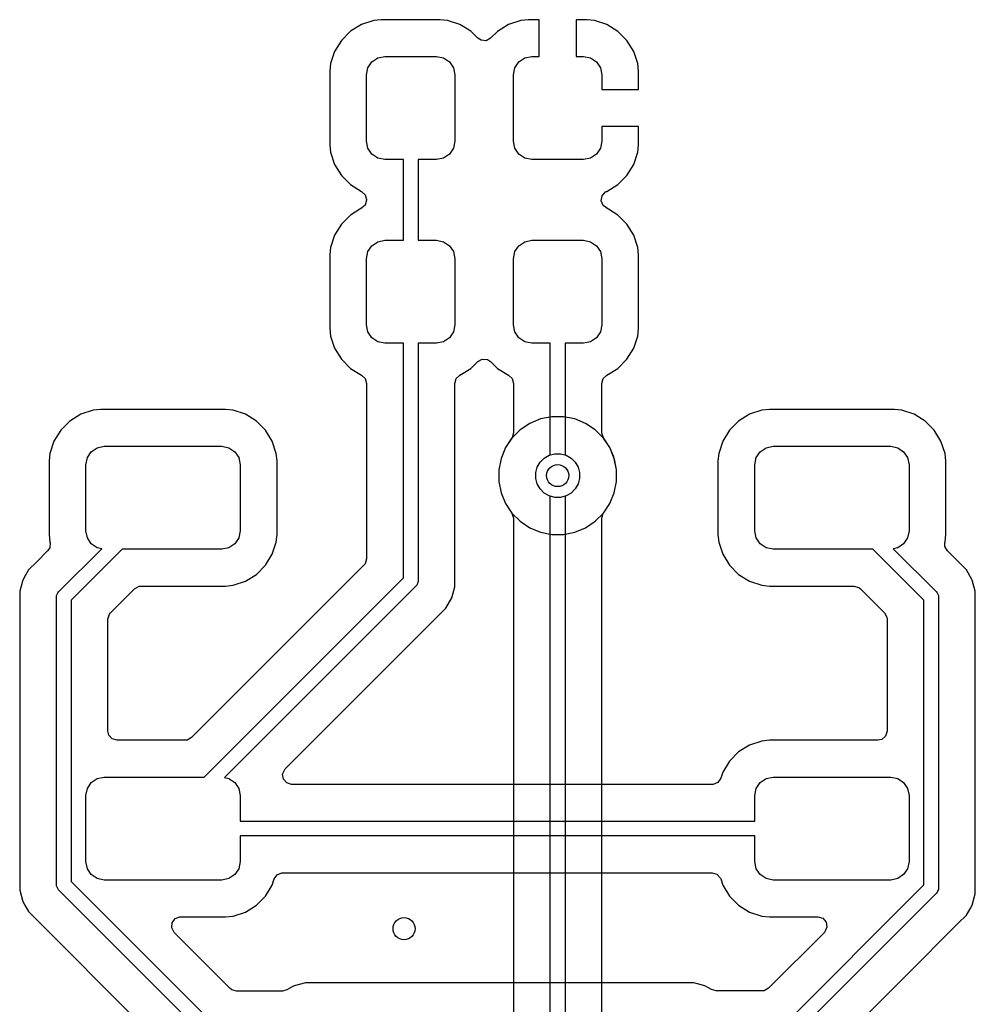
# Model space of a CAD drawing. Header units: inches. Extents: x 6.57 to 9.79, y -8.72 to -3.17.
# Drawn here: x 7.113 to 7.625, y -6.622 to -6.094 of the extents above; entities that cross this region are included whole.
import ezdxf

# ---------------------------------------------------------------- set-up
doc = ezdxf.new("R2010")
doc.units = ezdxf.units.IN
doc.header["$MEASUREMENT"] = 0
doc.layers.add('In2.Cu', color=33, linetype='CONTINUOUS', true_color=0xce7d2c)

msp = doc.modelspace()

# ---------------------------------------------------------------- linework, layer by layer
at = {"layer": 'In2.Cu', "linetype": 'CONTINUOUS'}
for p, q in [((7.30304, -6.09488), (7.29648, -6.09705)), ((7.30709, -6.09447), (7.30304, -6.09488)), ((7.30304, -6.09488), (7.30304, -6.09488)), ((7.33858, -6.09447), (7.30709, -6.09447)), ((7.30709, -6.09447), (7.30709, -6.09447)), ((7.34263, -6.09488), (7.33858, -6.09447)), ((7.34919, -6.09705), (7.34263, -6.09488)), ((7.34263, -6.09488), (7.34263, -6.09488)), ((7.38178, -6.0949), (7.37523, -6.09707)), ((7.38583, -6.09449), (7.38178, -6.0949)), ((7.39173, -6.09449), (7.38583, -6.09449)), ((7.38583, -6.09449), (7.38583, -6.09449)), ((7.39173, -6.11417), (7.39173, -6.09449)), ((7.41732, -6.09449), (7.41142, -6.09449)), ((7.41142, -6.09449), (7.41142, -6.11417)), ((7.42137, -6.0949), (7.41732, -6.09449)), ((7.42792, -6.09707), (7.42137, -6.0949)), ((7.42137, -6.0949), (7.42137, -6.0949)), ((7.2906, -6.10068), (7.28572, -6.10556)), ((7.29648, -6.09705), (7.2906, -6.10068)), ((7.29648, -6.09705), (7.29648, -6.09705)), ((7.35507, -6.10068), (7.34919, -6.09705)), ((7.35877, -6.10438), (7.35507, -6.10068)), ((7.35507, -6.10068), (7.35507, -6.10068)), ((7.36936, -6.1007), (7.36567, -6.10438)), ((7.37523, -6.09707), (7.36936, -6.1007)), ((7.37523, -6.09707), (7.37523, -6.09707)), ((7.43379, -6.1007), (7.42792, -6.09707)), ((7.42792, -6.09707), (7.42792, -6.09707)), ((7.43867, -6.10558), (7.43379, -6.1007)), ((7.28572, -6.10556), (7.28209, -6.11144)), ((7.36051, -6.1055), (7.35877, -6.10438)), ((7.36326, -6.1057), (7.36051, -6.1055)), ((7.36567, -6.10438), (7.36326, -6.1057)), ((7.4423, -6.11145), (7.43867, -6.10558)), ((7.28209, -6.11145), (7.27992, -6.118)), ((7.28209, -6.11144), (7.28209, -6.11144)), ((7.28209, -6.11144), (7.28209, -6.11145)), ((7.44447, -6.118), (7.4423, -6.11145)), ((7.4423, -6.11145), (7.4423, -6.11145)), ((7.29996, -6.12025), (7.3021, -6.11706)), ((7.3021, -6.11706), (7.30529, -6.11492)), ((7.30529, -6.11492), (7.30906, -6.11417)), ((7.30906, -6.11417), (7.33661, -6.11417)), ((7.33661, -6.11417), (7.34038, -6.11492)), ((7.34038, -6.11492), (7.34357, -6.11706)), ((7.34357, -6.11706), (7.34571, -6.12025)), ((7.3787, -6.12025), (7.38084, -6.11706)), ((7.38084, -6.11706), (7.38403, -6.11492)), ((7.38403, -6.11492), (7.3878, -6.11417)), ((7.3878, -6.11417), (7.39173, -6.11417)), ((7.41142, -6.11417), (7.41535, -6.11417)), ((7.41535, -6.11417), (7.41912, -6.11492)), ((7.41912, -6.11492), (7.42231, -6.11706)), ((7.42231, -6.11706), (7.42445, -6.12025)), ((7.27992, -6.118), (7.27951, -6.12205)), ((7.27951, -6.12205), (7.27951, -6.16142)), ((7.27992, -6.118), (7.27992, -6.118)), ((7.27992, -6.118), (7.27992, -6.118)), ((7.29921, -6.12402), (7.29996, -6.12025)), ((7.34571, -6.12025), (7.34646, -6.12402)), ((7.37795, -6.12402), (7.3787, -6.12025)), ((7.42445, -6.12025), (7.4252, -6.12402)), ((7.44488, -6.12205), (7.44447, -6.118)), ((7.44488, -6.13189), (7.44488, -6.12205)), ((7.44488, -6.12205), (7.44488, -6.12205)), ((7.29921, -6.15945), (7.29921, -6.12402)), ((7.34646, -6.12402), (7.34646, -6.15945)), ((7.37795, -6.15945), (7.37795, -6.12402)), ((7.4252, -6.12402), (7.4252, -6.13189)), ((7.4252, -6.13189), (7.44488, -6.13189)), ((7.44488, -6.15157), (7.4252, -6.15157)), ((7.4252, -6.15157), (7.4252, -6.15945)), ((7.44488, -6.16142), (7.44488, -6.15157)), ((7.29996, -6.16322), (7.29921, -6.15945)), ((7.34646, -6.15945), (7.34571, -6.16322)), ((7.3787, -6.16322), (7.37795, -6.15945)), ((7.4252, -6.15945), (7.42445, -6.16322)), ((7.27951, -6.16142), (7.27951, -6.16142)), ((7.27951, -6.16142), (7.27992, -6.16546)), ((7.3021, -6.16641), (7.29996, -6.16322)), ((7.34571, -6.16322), (7.34357, -6.16641)), ((7.38084, -6.16641), (7.3787, -6.16322)), ((7.42445, -6.16322), (7.42231, -6.16641)), ((7.44447, -6.16546), (7.44488, -6.16142)), ((7.44488, -6.16142), (7.44488, -6.16142)), ((7.27992, -6.16546), (7.27992, -6.16546)), ((7.27992, -6.16546), (7.28209, -6.17201)), ((7.30529, -6.16854), (7.3021, -6.16641)), ((7.30906, -6.16929), (7.30529, -6.16854)), ((7.3189, -6.16929), (7.30906, -6.16929)), ((7.3189, -6.2126), (7.3189, -6.16929)), ((7.33661, -6.16929), (7.32677, -6.16929)), ((7.32677, -6.16929), (7.32677, -6.2126)), ((7.34038, -6.16854), (7.33661, -6.16929)), ((7.34357, -6.16641), (7.34038, -6.16854)), ((7.38403, -6.16854), (7.38084, -6.16641)), ((7.3878, -6.16929), (7.38403, -6.16854)), ((7.41535, -6.16929), (7.3878, -6.16929)), ((7.41912, -6.16854), (7.41535, -6.16929)), ((7.42231, -6.16641), (7.41912, -6.16854)), ((7.4423, -6.17201), (7.44447, -6.16546)), ((7.44447, -6.16546), (7.44447, -6.16546)), ((7.28209, -6.17201), (7.28209, -6.17202)), ((7.28209, -6.17202), (7.28572, -6.1779)), ((7.43867, -6.17789), (7.4423, -6.17201)), ((7.4423, -6.17201), (7.4423, -6.17201)), ((7.28572, -6.1779), (7.2906, -6.18278)), ((7.43379, -6.18277), (7.43867, -6.17789)), ((7.2906, -6.18278), (7.29648, -6.18641)), ((7.42792, -6.18639), (7.43379, -6.18277)), ((7.29648, -6.18641), (7.29648, -6.18641)), ((7.29648, -6.18641), (7.29672, -6.18656)), ((7.29672, -6.18656), (7.29668, -6.18663)), ((7.29668, -6.18663), (7.29844, -6.18818)), ((7.29919, -6.19111), (7.29842, -6.19375)), ((7.29844, -6.18818), (7.29919, -6.19078)), ((7.29919, -6.19078), (7.29919, -6.19111)), ((7.42487, -6.19143), (7.42537, -6.18873)), ((7.42537, -6.18873), (7.42726, -6.18672)), ((7.42726, -6.18672), (7.42767, -6.18651)), ((7.42767, -6.18651), (7.42792, -6.18639)), ((7.29565, -6.19599), (7.2906, -6.19911)), ((7.29648, -6.19548), (7.29565, -6.19599)), ((7.29672, -6.19533), (7.29648, -6.19548)), ((7.29648, -6.19548), (7.29648, -6.19548)), ((7.29842, -6.19375), (7.29668, -6.19526)), ((7.29668, -6.19526), (7.29672, -6.19533)), ((7.42591, -6.19398), (7.42487, -6.19143)), ((7.42772, -6.19525), (7.42591, -6.19398)), ((7.42767, -6.19536), (7.42772, -6.19525)), ((7.42793, -6.19548), (7.42767, -6.19536)), ((7.42876, -6.19599), (7.42793, -6.19548)), ((7.43381, -6.19911), (7.42876, -6.19599)), ((7.2906, -6.19911), (7.28572, -6.20399)), ((7.43869, -6.20399), (7.43381, -6.19911)), ((7.28572, -6.20399), (7.28209, -6.20987)), ((7.44232, -6.20987), (7.43869, -6.20399)), ((7.28209, -6.20987), (7.27992, -6.21643)), ((7.28209, -6.20987), (7.28209, -6.20987)), ((7.44449, -6.21643), (7.44232, -6.20987)), ((7.27992, -6.21643), (7.27951, -6.22047)), ((7.27992, -6.21643), (7.27992, -6.21643)), ((7.27992, -6.21643), (7.27992, -6.21643)), ((7.29996, -6.21867), (7.3021, -6.21548)), ((7.3021, -6.21548), (7.30529, -6.21335)), ((7.30529, -6.21335), (7.30906, -6.2126)), ((7.30906, -6.2126), (7.3189, -6.2126)), ((7.32677, -6.2126), (7.33661, -6.2126)), ((7.33661, -6.2126), (7.34038, -6.21335)), ((7.34038, -6.21335), (7.34357, -6.21548)), ((7.34357, -6.21548), (7.34571, -6.21867)), ((7.3787, -6.21867), (7.38084, -6.21548)), ((7.38084, -6.21548), (7.38403, -6.21335)), ((7.38403, -6.21335), (7.3878, -6.2126)), ((7.3878, -6.2126), (7.41535, -6.2126)), ((7.41535, -6.2126), (7.41912, -6.21335)), ((7.41912, -6.21335), (7.42231, -6.21548)), ((7.42231, -6.21548), (7.42445, -6.21867)), ((7.4449, -6.22047), (7.44449, -6.21643)), ((7.27951, -6.22047), (7.27951, -6.25984)), ((7.29921, -6.22244), (7.29996, -6.21867)), ((7.29921, -6.25787), (7.29921, -6.22244)), ((7.34571, -6.21867), (7.34646, -6.22244)), ((7.34646, -6.22244), (7.34646, -6.25787)), ((7.37795, -6.22244), (7.3787, -6.21867)), ((7.37795, -6.25787), (7.37795, -6.22244)), ((7.42445, -6.21867), (7.4252, -6.22244)), ((7.4252, -6.22244), (7.4252, -6.25787)), ((7.4449, -6.25984), (7.4449, -6.22047)), ((7.29996, -6.26164), (7.29921, -6.25787)), ((7.34646, -6.25787), (7.34571, -6.26164)), ((7.3787, -6.26164), (7.37795, -6.25787)), ((7.4252, -6.25787), (7.42445, -6.26164)), ((7.27951, -6.25984), (7.27951, -6.25984)), ((7.27951, -6.25984), (7.27992, -6.26389)), ((7.27992, -6.26389), (7.27992, -6.26389)), ((7.27992, -6.26389), (7.28209, -6.27045)), ((7.3021, -6.26483), (7.29996, -6.26164)), ((7.30529, -6.26697), (7.3021, -6.26483)), ((7.34357, -6.26483), (7.34038, -6.26697)), ((7.34571, -6.26164), (7.34357, -6.26483)), ((7.38084, -6.26483), (7.3787, -6.26164)), ((7.38403, -6.26697), (7.38084, -6.26483)), ((7.42231, -6.26483), (7.41912, -6.26697)), ((7.42445, -6.26164), (7.42231, -6.26483)), ((7.44232, -6.27045), (7.44449, -6.26389)), ((7.44449, -6.26389), (7.4449, -6.25984)), ((7.30906, -6.26772), (7.30529, -6.26697)), ((7.3189, -6.26772), (7.30906, -6.26772)), ((7.3189, -6.39339), (7.3189, -6.26772)), ((7.33661, -6.26772), (7.32677, -6.26772)), ((7.32677, -6.26772), (7.32677, -6.39502)), ((7.34038, -6.26697), (7.33661, -6.26772)), ((7.3878, -6.26772), (7.38403, -6.26697)), ((7.39764, -6.26772), (7.3878, -6.26772)), ((7.39764, -6.32751), (7.39764, -6.26772)), ((7.41535, -6.26772), (7.40551, -6.26772)), ((7.40551, -6.26772), (7.40551, -6.32751)), ((7.41912, -6.26697), (7.41535, -6.26772)), ((7.28209, -6.27045), (7.28209, -6.27045)), ((7.28209, -6.27045), (7.28572, -6.27633)), ((7.43869, -6.27633), (7.44232, -6.27045)), ((7.28572, -6.27633), (7.2906, -6.28121)), ((7.35507, -6.28121), (7.35875, -6.27752)), ((7.35875, -6.27752), (7.36117, -6.2762)), ((7.36117, -6.2762), (7.36391, -6.2764)), ((7.36391, -6.2764), (7.36566, -6.27752)), ((7.36566, -6.27752), (7.36934, -6.28121)), ((7.43381, -6.28121), (7.43869, -6.27633)), ((7.2906, -6.28121), (7.29648, -6.28484)), ((7.29648, -6.28484), (7.29648, -6.28484)), ((7.29648, -6.28484), (7.29672, -6.28498)), ((7.29672, -6.28498), (7.29668, -6.28506)), ((7.29668, -6.28506), (7.29844, -6.2866)), ((7.34725, -6.28657), (7.34899, -6.28505)), ((7.34894, -6.28498), (7.34919, -6.28484)), ((7.34899, -6.28505), (7.34894, -6.28498)), ((7.34919, -6.28484), (7.35507, -6.28121)), ((7.34919, -6.28484), (7.34919, -6.28484)), ((7.36934, -6.28121), (7.37522, -6.28484)), ((7.37522, -6.28484), (7.37522, -6.28484)), ((7.37522, -6.28484), (7.37547, -6.28498)), ((7.37547, -6.28498), (7.37542, -6.28506)), ((7.37542, -6.28506), (7.37718, -6.2866)), ((7.42599, -6.28657), (7.42773, -6.28505)), ((7.42768, -6.28498), (7.42793, -6.28484)), ((7.42773, -6.28505), (7.42768, -6.28498)), ((7.42793, -6.28484), (7.43381, -6.28121)), ((7.42793, -6.28484), (7.42793, -6.28484)), ((7.29844, -6.2866), (7.29919, -6.28921)), ((7.29919, -6.28921), (7.29919, -6.3832)), ((7.34648, -6.28921), (7.34725, -6.28657)), ((7.34648, -6.39161), (7.34648, -6.28921)), ((7.37718, -6.2866), (7.37793, -6.28921)), ((7.37793, -6.28921), (7.37793, -6.31576)), ((7.42522, -6.28921), (7.42599, -6.28657)), ((7.42522, -6.31576), (7.42522, -6.28921)), ((7.14614, -6.3058), (7.14026, -6.30943)), ((7.1527, -6.30363), (7.14614, -6.3058)), ((7.14614, -6.3058), (7.14614, -6.3058)), ((7.15674, -6.30321), (7.1527, -6.30363)), ((7.1527, -6.30363), (7.1527, -6.30363)), ((7.22367, -6.30321), (7.15674, -6.30321)), ((7.15674, -6.30321), (7.15674, -6.30321)), ((7.22772, -6.30363), (7.22367, -6.30321)), ((7.23428, -6.3058), (7.22772, -6.30363)), ((7.22772, -6.30363), (7.22772, -6.30363)), ((7.24016, -6.30943), (7.23428, -6.3058)), ((7.39847, -6.30707), (7.39238, -6.30828)), ((7.39847, -6.30707), (7.39238, -6.30828)), ((7.39847, -6.30707), (7.39238, -6.30828)), ((7.40468, -6.30707), (7.39847, -6.30707)), ((7.39847, -6.30707), (7.39847, -6.30707)), ((7.40468, -6.30707), (7.39847, -6.30707)), ((7.39847, -6.30707), (7.39847, -6.30707)), ((7.40468, -6.30707), (7.39847, -6.30707)), ((7.39847, -6.30707), (7.39847, -6.30707)), ((7.41077, -6.30828), (7.40468, -6.30707)), ((7.40468, -6.30707), (7.40468, -6.30707)), ((7.41077, -6.30828), (7.40468, -6.30707)), ((7.40468, -6.30707), (7.40468, -6.30707)), ((7.41077, -6.30828), (7.40468, -6.30707)), ((7.40468, -6.30707), (7.40468, -6.30707)), ((7.50441, -6.3058), (7.49853, -6.30943)), ((7.51096, -6.30363), (7.50441, -6.3058)), ((7.50441, -6.3058), (7.50441, -6.3058)), ((7.51501, -6.30321), (7.51096, -6.30363)), ((7.51096, -6.30363), (7.51096, -6.30363)), ((7.58194, -6.30321), (7.51501, -6.30321)), ((7.51501, -6.30321), (7.51501, -6.30321)), ((7.58599, -6.30363), (7.58194, -6.30321)), ((7.59254, -6.3058), (7.58599, -6.30363)), ((7.58599, -6.30363), (7.58599, -6.30363)), ((7.59842, -6.30943), (7.59254, -6.3058)), ((7.14026, -6.30943), (7.13538, -6.31431)), ((7.24504, -6.31431), (7.24016, -6.30943)), ((7.38665, -6.31065), (7.38148, -6.3141)), ((7.38665, -6.31065), (7.38148, -6.3141)), ((7.38665, -6.31065), (7.38148, -6.3141)), ((7.39238, -6.30828), (7.38665, -6.31065)), ((7.39238, -6.30828), (7.38665, -6.31065)), ((7.39238, -6.30828), (7.38665, -6.31065)), ((7.38665, -6.31065), (7.38665, -6.31065)), ((7.38665, -6.31065), (7.38665, -6.31065)), ((7.38665, -6.31065), (7.38665, -6.31065)), ((7.39238, -6.30828), (7.39238, -6.30828)), ((7.39238, -6.30828), (7.39238, -6.30828)), ((7.39238, -6.30828), (7.39238, -6.30828)), ((7.4165, -6.31065), (7.41077, -6.30828)), ((7.41077, -6.30828), (7.41077, -6.30828)), ((7.4165, -6.31065), (7.41077, -6.30828)), ((7.41077, -6.30828), (7.41077, -6.30828)), ((7.4165, -6.31065), (7.41077, -6.30828)), ((7.41077, -6.30828), (7.41077, -6.30828)), ((7.42166, -6.3141), (7.4165, -6.31065)), ((7.4165, -6.31065), (7.4165, -6.31065)), ((7.42166, -6.3141), (7.4165, -6.31065)), ((7.4165, -6.31065), (7.4165, -6.31065)), ((7.42166, -6.3141), (7.4165, -6.31065)), ((7.4165, -6.31065), (7.4165, -6.31065)), ((7.49853, -6.30943), (7.49364, -6.31431)), ((7.60331, -6.31431), (7.59842, -6.30943)), ((7.13538, -6.31431), (7.13175, -6.32019)), ((7.24867, -6.32019), (7.24504, -6.31431)), ((7.38148, -6.3141), (7.37709, -6.31849)), ((7.38148, -6.3141), (7.37709, -6.31849)), ((7.38148, -6.3141), (7.37709, -6.31849)), ((7.37793, -6.31576), (7.37716, -6.3184)), ((7.38148, -6.3141), (7.38148, -6.3141)), ((7.38148, -6.3141), (7.38148, -6.3141)), ((7.38148, -6.3141), (7.38148, -6.3141)), ((7.42167, -6.3141), (7.42166, -6.3141)), ((7.42167, -6.3141), (7.42166, -6.3141)), ((7.42167, -6.3141), (7.42166, -6.3141)), ((7.42605, -6.31849), (7.42167, -6.3141)), ((7.42605, -6.31849), (7.42167, -6.3141)), ((7.42605, -6.31849), (7.42167, -6.3141)), ((7.42522, -6.31584), (7.42522, -6.31576)), ((7.42604, -6.31847), (7.42522, -6.31584)), ((7.49364, -6.31431), (7.49002, -6.32019)), ((7.60693, -6.32019), (7.60331, -6.31431)), ((7.13175, -6.32019), (7.12958, -6.32675)), ((7.13175, -6.32019), (7.13175, -6.32019)), ((7.15495, -6.32367), (7.15871, -6.32292)), ((7.15871, -6.32292), (7.2217, -6.32292)), ((7.2217, -6.32292), (7.22547, -6.32367)), ((7.25084, -6.32675), (7.24867, -6.32019)), ((7.37711, -6.31847), (7.37365, -6.32365)), ((7.37709, -6.31849), (7.37365, -6.32365)), ((7.37709, -6.31849), (7.37365, -6.32365)), ((7.37709, -6.31849), (7.37365, -6.32365)), ((7.37709, -6.31849), (7.37709, -6.31849)), ((7.37709, -6.31849), (7.37709, -6.31849)), ((7.37709, -6.31849), (7.37709, -6.31849)), ((7.37716, -6.3184), (7.37711, -6.31847)), ((7.4295, -6.32365), (7.42604, -6.31847)), ((7.4295, -6.32365), (7.42605, -6.31849)), ((7.42605, -6.31849), (7.42605, -6.31849)), ((7.4295, -6.32365), (7.42605, -6.31849)), ((7.42605, -6.31849), (7.42605, -6.31849)), ((7.4295, -6.32365), (7.42605, -6.31849)), ((7.42605, -6.31849), (7.42605, -6.31849)), ((7.49002, -6.32019), (7.48785, -6.32675)), ((7.49002, -6.32019), (7.49002, -6.32019)), ((7.51321, -6.32367), (7.51698, -6.32292)), ((7.51698, -6.32292), (7.57997, -6.32292)), ((7.57997, -6.32292), (7.58374, -6.32367)), ((7.60911, -6.32675), (7.60693, -6.32019)), ((7.12958, -6.32675), (7.12917, -6.33079)), ((7.12958, -6.32675), (7.12958, -6.32675)), ((7.12958, -6.32675), (7.12958, -6.32675)), ((7.14962, -6.329), (7.15175, -6.3258)), ((7.15175, -6.3258), (7.15495, -6.32367)), ((7.22547, -6.32367), (7.22866, -6.3258)), ((7.22866, -6.3258), (7.2308, -6.329)), ((7.25125, -6.33079), (7.25084, -6.32675)), ((7.37365, -6.32365), (7.37127, -6.32939)), ((7.37365, -6.32365), (7.37127, -6.32939)), ((7.37365, -6.32365), (7.37127, -6.32939)), ((7.37365, -6.32365), (7.37127, -6.32939)), ((7.37365, -6.32365), (7.37365, -6.32365)), ((7.37365, -6.32365), (7.37365, -6.32365)), ((7.37365, -6.32365), (7.37365, -6.32365)), ((7.37365, -6.32365), (7.37365, -6.32365)), ((7.39438, -6.32921), (7.39705, -6.32767)), ((7.39438, -6.32921), (7.39705, -6.32767)), ((7.39438, -6.32921), (7.39705, -6.32767)), ((7.39438, -6.32921), (7.39705, -6.32767)), ((7.39705, -6.32767), (7.40003, -6.32687)), ((7.39705, -6.32767), (7.40003, -6.32687)), ((7.39705, -6.32767), (7.40003, -6.32687)), ((7.39705, -6.32767), (7.39764, -6.32751)), ((7.40003, -6.32687), (7.40312, -6.32687)), ((7.40003, -6.32687), (7.40312, -6.32687)), ((7.40003, -6.32687), (7.40312, -6.32687)), ((7.40312, -6.32687), (7.40609, -6.32767)), ((7.40312, -6.32687), (7.40609, -6.32767)), ((7.40312, -6.32687), (7.40609, -6.32767)), ((7.40551, -6.32751), (7.40609, -6.32767)), ((7.40609, -6.32767), (7.40876, -6.32921)), ((7.40609, -6.32767), (7.40876, -6.32921)), ((7.40609, -6.32767), (7.40876, -6.32921)), ((7.40609, -6.32767), (7.40876, -6.32921)), ((7.43188, -6.32939), (7.4295, -6.32365)), ((7.4295, -6.32365), (7.4295, -6.32365)), ((7.43188, -6.32939), (7.4295, -6.32365)), ((7.4295, -6.32365), (7.4295, -6.32365)), ((7.4295, -6.32365), (7.4295, -6.32365)), ((7.43188, -6.32939), (7.4295, -6.32365)), ((7.4295, -6.32365), (7.4295, -6.32365)), ((7.4314, -6.32824), (7.4295, -6.32365)), ((7.4295, -6.32365), (7.4295, -6.32365)), ((7.43188, -6.32939), (7.4314, -6.32824)), ((7.48785, -6.32675), (7.48743, -6.33079)), ((7.48785, -6.32675), (7.48785, -6.32675)), ((7.48785, -6.32675), (7.48785, -6.32675)), ((7.50789, -6.329), (7.51002, -6.3258)), ((7.51002, -6.3258), (7.51321, -6.32367)), ((7.58374, -6.32367), (7.58693, -6.3258)), ((7.58693, -6.3258), (7.58907, -6.329)), ((7.60952, -6.33079), (7.60911, -6.32675)), ((7.12917, -6.33079), (7.12917, -6.37016)), ((7.14887, -6.33276), (7.14962, -6.329)), ((7.14887, -6.3682), (7.14887, -6.33276)), ((7.2308, -6.329), (7.23155, -6.33276)), ((7.23155, -6.33276), (7.23155, -6.3682)), ((7.25125, -6.37016), (7.25125, -6.33079)), ((7.37127, -6.32939), (7.37006, -6.33548)), ((7.37127, -6.32939), (7.37006, -6.33548)), ((7.37127, -6.32939), (7.37006, -6.33548)), ((7.37127, -6.32939), (7.37006, -6.33548)), ((7.37127, -6.32939), (7.37127, -6.32939)), ((7.37127, -6.32939), (7.37127, -6.32939)), ((7.37127, -6.32939), (7.37127, -6.32939)), ((7.37127, -6.32939), (7.37127, -6.32939)), ((7.39066, -6.33406), (7.3922, -6.33139)), ((7.39066, -6.33406), (7.3922, -6.33139)), ((7.39066, -6.33406), (7.3922, -6.33139)), ((7.39066, -6.33406), (7.3922, -6.33139)), ((7.3922, -6.33139), (7.39438, -6.32921)), ((7.3922, -6.33139), (7.39438, -6.32921)), ((7.3922, -6.33139), (7.39438, -6.32921)), ((7.3922, -6.33139), (7.39438, -6.32921)), ((7.40876, -6.32921), (7.41095, -6.33139)), ((7.40876, -6.32921), (7.41095, -6.33139)), ((7.40876, -6.32921), (7.41095, -6.33139)), ((7.40876, -6.32921), (7.41095, -6.33139)), ((7.41095, -6.33139), (7.41249, -6.33406)), ((7.41095, -6.33139), (7.41249, -6.33406)), ((7.41095, -6.33139), (7.41249, -6.33406)), ((7.41095, -6.33139), (7.41249, -6.33406)), ((7.43309, -6.33548), (7.43188, -6.32939)), ((7.43188, -6.32939), (7.43188, -6.32939)), ((7.43188, -6.32939), (7.43188, -6.32939)), ((7.43309, -6.33548), (7.43188, -6.32939)), ((7.43188, -6.32939), (7.43188, -6.32939)), ((7.43309, -6.33548), (7.43188, -6.32939)), ((7.43188, -6.32939), (7.43188, -6.32939)), ((7.43188, -6.32939), (7.43188, -6.32939)), ((7.43216, -6.33079), (7.43188, -6.32939)), ((7.43309, -6.33548), (7.43216, -6.33079)), ((7.48743, -6.33079), (7.48743, -6.37016)), ((7.50714, -6.33276), (7.50789, -6.329)), ((7.50714, -6.3682), (7.50714, -6.33276)), ((7.58907, -6.329), (7.58981, -6.33276)), ((7.58981, -6.33276), (7.58981, -6.3682)), ((7.60952, -6.37016), (7.60952, -6.33079)), ((7.37006, -6.33548), (7.37006, -6.34169)), ((7.37006, -6.33548), (7.37006, -6.34169)), ((7.37006, -6.33548), (7.37006, -6.34169)), ((7.37006, -6.33548), (7.37006, -6.34169)), ((7.38986, -6.33704), (7.39066, -6.33406)), ((7.38986, -6.33704), (7.39066, -6.33406)), ((7.38986, -6.33704), (7.39066, -6.33406)), ((7.38986, -6.33704), (7.39066, -6.33406)), ((7.38986, -6.34012), (7.38986, -6.33704)), ((7.38986, -6.34012), (7.38986, -6.33704)), ((7.38986, -6.34012), (7.38986, -6.33704)), ((7.38986, -6.34012), (7.38986, -6.33704)), ((7.41249, -6.33406), (7.41328, -6.33704)), ((7.41249, -6.33406), (7.41328, -6.33704)), ((7.41249, -6.33406), (7.41328, -6.33704)), ((7.41249, -6.33406), (7.41328, -6.33704)), ((7.41328, -6.33704), (7.41328, -6.34012)), ((7.41328, -6.33704), (7.41328, -6.34012)), ((7.41328, -6.33704), (7.41328, -6.34012)), ((7.41328, -6.33704), (7.41328, -6.34012)), ((7.43309, -6.34169), (7.43309, -6.33548)), ((7.43309, -6.33548), (7.43309, -6.33548)), ((7.43309, -6.33548), (7.43309, -6.33548)), ((7.43309, -6.34169), (7.43309, -6.33548)), ((7.43309, -6.33548), (7.43309, -6.33548)), ((7.43309, -6.33548), (7.43309, -6.33548)), ((7.43309, -6.34169), (7.43309, -6.33548)), ((7.43309, -6.33548), (7.43309, -6.33548)), ((7.43309, -6.33548), (7.43309, -6.33548)), ((7.43309, -6.34169), (7.43309, -6.33548)), ((7.43309, -6.33548), (7.43309, -6.33548)), ((7.43309, -6.33548), (7.43309, -6.33548)), ((7.37006, -6.34169), (7.37127, -6.34778)), ((7.37006, -6.34169), (7.37127, -6.34778)), ((7.37006, -6.34169), (7.37127, -6.34778)), ((7.37006, -6.34169), (7.37127, -6.34778)), ((7.39066, -6.3431), (7.38986, -6.34012)), ((7.39066, -6.3431), (7.38986, -6.34012)), ((7.39066, -6.3431), (7.38986, -6.34012)), ((7.39066, -6.3431), (7.38986, -6.34012)), ((7.3922, -6.34577), (7.39066, -6.3431)), ((7.3922, -6.34577), (7.39066, -6.3431)), ((7.3922, -6.34577), (7.39066, -6.3431)), ((7.3922, -6.34577), (7.39066, -6.3431)), ((7.41249, -6.3431), (7.41095, -6.34577)), ((7.41249, -6.3431), (7.41095, -6.34577)), ((7.41249, -6.3431), (7.41095, -6.34577)), ((7.41249, -6.3431), (7.41095, -6.34577)), ((7.41328, -6.34012), (7.41249, -6.3431)), ((7.41328, -6.34012), (7.41249, -6.3431)), ((7.41328, -6.34012), (7.41249, -6.3431)), ((7.41328, -6.34012), (7.41249, -6.3431)), ((7.43188, -6.34778), (7.43309, -6.34169)), ((7.43188, -6.34778), (7.43309, -6.34169)), ((7.43188, -6.34778), (7.43309, -6.34169)), ((7.43188, -6.34778), (7.43309, -6.34169)), ((7.37127, -6.34778), (7.37127, -6.34778)), ((7.37127, -6.34778), (7.37365, -6.35351)), ((7.37127, -6.34778), (7.37127, -6.34778)), ((7.37127, -6.34778), (7.37365, -6.35351)), ((7.37127, -6.34778), (7.37127, -6.34778)), ((7.37127, -6.34778), (7.37365, -6.35351)), ((7.37127, -6.34778), (7.37127, -6.34778)), ((7.37127, -6.34778), (7.37365, -6.35351)), ((7.39438, -6.34795), (7.3922, -6.34577)), ((7.39438, -6.34795), (7.3922, -6.34577)), ((7.39438, -6.34795), (7.3922, -6.34577)), ((7.39438, -6.34795), (7.3922, -6.34577)), ((7.39705, -6.34949), (7.39438, -6.34795)), ((7.39705, -6.34949), (7.39438, -6.34795)), ((7.39705, -6.34949), (7.39438, -6.34795)), ((7.39705, -6.34949), (7.39438, -6.34795)), ((7.40003, -6.35029), (7.39705, -6.34949)), ((7.39764, -6.34965), (7.39705, -6.34949)), ((7.40003, -6.35029), (7.39705, -6.34949)), ((7.40003, -6.35029), (7.39705, -6.34949)), ((7.40609, -6.34949), (7.40312, -6.35029)), ((7.40609, -6.34949), (7.40312, -6.35029)), ((7.40609, -6.34949), (7.40312, -6.35029)), ((7.40609, -6.34949), (7.40551, -6.34965)), ((7.40876, -6.34795), (7.40609, -6.34949)), ((7.40876, -6.34795), (7.40609, -6.34949)), ((7.40876, -6.34795), (7.40609, -6.34949)), ((7.40876, -6.34795), (7.40609, -6.34949)), ((7.41095, -6.34577), (7.40876, -6.34795)), ((7.41095, -6.34577), (7.40876, -6.34795)), ((7.41095, -6.34577), (7.40876, -6.34795)), ((7.41095, -6.34577), (7.40876, -6.34795)), ((7.4295, -6.35351), (7.43188, -6.34778)), ((7.4295, -6.35351), (7.43188, -6.34778)), ((7.4295, -6.35351), (7.43188, -6.34778)), ((7.4295, -6.35351), (7.43188, -6.34778)), ((7.37365, -6.35351), (7.37365, -6.35351)), ((7.37365, -6.35351), (7.37709, -6.35867)), ((7.37365, -6.35351), (7.37365, -6.35351)), ((7.37365, -6.35351), (7.37711, -6.3587)), ((7.37365, -6.35351), (7.37365, -6.35351)), ((7.37365, -6.35351), (7.37709, -6.35867)), ((7.37365, -6.35351), (7.37365, -6.35351)), ((7.37365, -6.35351), (7.37709, -6.35867)), ((7.39764, -6.67137), (7.39764, -6.34965)), ((7.40312, -6.35029), (7.40003, -6.35029)), ((7.40312, -6.35029), (7.40003, -6.35029)), ((7.40312, -6.35029), (7.40003, -6.35029)), ((7.40551, -6.34965), (7.40551, -6.67137)), ((7.42604, -6.3587), (7.4295, -6.35351)), ((7.42605, -6.35867), (7.4295, -6.35351)), ((7.42605, -6.35867), (7.4295, -6.35351)), ((7.42605, -6.35867), (7.4295, -6.35351)), ((7.4295, -6.35351), (7.4295, -6.35351)), ((7.4295, -6.35351), (7.4295, -6.35351)), ((7.37709, -6.35867), (7.37709, -6.35867)), ((7.37709, -6.35867), (7.38148, -6.36306)), ((7.37709, -6.35867), (7.37709, -6.35867)), ((7.37709, -6.35867), (7.38148, -6.36306)), ((7.37709, -6.35867), (7.37709, -6.35867)), ((7.37709, -6.35867), (7.38148, -6.36306)), ((7.37711, -6.3587), (7.37793, -6.36132)), ((7.42166, -6.36306), (7.42605, -6.35867)), ((7.42166, -6.36306), (7.42605, -6.35867)), ((7.42166, -6.36306), (7.42605, -6.35867)), ((7.42522, -6.36141), (7.42599, -6.35877)), ((7.42599, -6.35877), (7.42604, -6.3587)), ((7.37793, -6.36132), (7.37793, -6.36141)), ((7.37793, -6.36141), (7.37793, -6.65961)), ((7.38148, -6.36306), (7.38148, -6.36306)), ((7.38148, -6.36306), (7.38665, -6.36651)), ((7.38148, -6.36306), (7.38148, -6.36306)), ((7.38148, -6.36306), (7.38665, -6.36651)), ((7.38148, -6.36306), (7.38148, -6.36306)), ((7.38148, -6.36306), (7.38665, -6.36651)), ((7.4165, -6.36651), (7.42166, -6.36306)), ((7.4165, -6.36651), (7.42166, -6.36306)), ((7.4165, -6.36651), (7.42166, -6.36306)), ((7.42522, -6.65961), (7.42522, -6.36141)), ((7.12917, -6.37016), (7.12917, -6.37016)), ((7.12917, -6.37016), (7.12958, -6.37421)), ((7.14962, -6.37196), (7.14887, -6.3682)), ((7.23155, -6.3682), (7.2308, -6.37196)), ((7.25084, -6.37421), (7.25125, -6.37016)), ((7.38665, -6.36651), (7.38665, -6.36651)), ((7.38665, -6.36651), (7.39238, -6.36889)), ((7.38665, -6.36651), (7.38665, -6.36651)), ((7.38665, -6.36651), (7.39238, -6.36889)), ((7.38665, -6.36651), (7.38665, -6.36651)), ((7.38665, -6.36651), (7.39238, -6.36889)), ((7.39238, -6.36889), (7.39238, -6.36889)), ((7.39238, -6.36889), (7.39847, -6.3701)), ((7.39238, -6.36889), (7.39238, -6.36889)), ((7.39238, -6.36889), (7.39847, -6.3701)), ((7.39238, -6.36889), (7.39238, -6.36889)), ((7.39238, -6.36889), (7.39847, -6.3701)), ((7.39847, -6.3701), (7.39847, -6.3701)), ((7.39847, -6.3701), (7.39847, -6.3701)), ((7.39847, -6.3701), (7.40468, -6.3701)), ((7.39847, -6.3701), (7.39847, -6.3701)), ((7.39847, -6.3701), (7.39847, -6.3701)), ((7.39847, -6.3701), (7.40468, -6.3701)), ((7.39847, -6.3701), (7.39847, -6.3701)), ((7.39847, -6.3701), (7.39847, -6.3701)), ((7.39847, -6.3701), (7.40468, -6.3701)), ((7.40468, -6.3701), (7.41077, -6.36889)), ((7.40468, -6.3701), (7.41077, -6.36889)), ((7.40468, -6.3701), (7.41077, -6.36889)), ((7.40468, -6.3701), (7.40468, -6.3701)), ((7.40468, -6.3701), (7.40468, -6.3701)), ((7.40468, -6.3701), (7.40468, -6.3701)), ((7.41077, -6.36889), (7.4165, -6.36651)), ((7.41077, -6.36889), (7.4165, -6.36651)), ((7.41077, -6.36889), (7.4165, -6.36651)), ((7.48743, -6.37016), (7.48743, -6.37016)), ((7.48743, -6.37016), (7.48785, -6.37421)), ((7.50789, -6.37196), (7.50714, -6.3682)), ((7.58981, -6.3682), (7.58907, -6.37196)), ((7.60911, -6.37421), (7.60952, -6.37016)), ((7.12963, -6.37447), (7.12943, -6.37721)), ((7.12958, -6.37421), (7.12963, -6.37447)), ((7.15175, -6.37515), (7.14962, -6.37196)), ((7.15495, -6.37729), (7.15175, -6.37515)), ((7.22866, -6.37515), (7.22547, -6.37729)), ((7.2308, -6.37196), (7.22866, -6.37515)), ((7.24867, -6.38077), (7.25084, -6.37421)), ((7.48785, -6.37421), (7.48785, -6.37421)), ((7.48785, -6.37421), (7.48912, -6.37806)), ((7.51002, -6.37515), (7.50789, -6.37196)), ((7.51321, -6.37729), (7.51002, -6.37515)), ((7.58693, -6.37515), (7.58374, -6.37729)), ((7.58907, -6.37196), (7.58693, -6.37515)), ((7.60905, -6.37447), (7.60911, -6.37421)), ((7.60905, -6.37653), (7.60905, -6.37447)), ((7.60911, -6.37421), (7.60911, -6.37421)), ((7.12831, -6.37894), (7.1225, -6.38475)), ((7.12943, -6.37721), (7.12831, -6.37894)), ((7.13424, -6.40088), (7.15735, -6.37777)), ((7.16822, -6.37804), (7.14096, -6.4053)), ((7.15735, -6.37777), (7.15495, -6.37729)), ((7.2217, -6.37804), (7.16822, -6.37804)), ((7.22547, -6.37729), (7.2217, -6.37804)), ((7.24504, -6.38665), (7.24867, -6.38077)), ((7.48912, -6.37806), (7.49002, -6.38077)), ((7.49002, -6.38077), (7.49364, -6.38665)), ((7.51698, -6.37804), (7.51321, -6.37729)), ((7.57047, -6.37804), (7.51698, -6.37804)), ((7.59773, -6.4053), (7.57047, -6.37804)), ((7.58374, -6.37729), (7.58133, -6.37777)), ((7.58133, -6.37777), (7.60445, -6.40088)), ((7.61037, -6.37894), (7.60905, -6.37653)), ((7.61605, -6.38462), (7.61037, -6.37894)), ((7.1225, -6.38475), (7.1181, -6.38915)), ((7.29842, -6.38584), (7.29776, -6.38665)), ((7.29919, -6.3832), (7.29842, -6.38584)), ((7.62058, -6.38915), (7.61605, -6.38462)), ((7.1181, -6.38915), (7.11651, -6.39191)), ((7.1181, -6.38915), (7.1181, -6.38915)), ((7.29776, -6.38665), (7.20547, -6.47895)), ((7.23428, -6.39516), (7.24016, -6.39153)), ((7.24016, -6.39153), (7.24504, -6.38665)), ((7.34648, -6.39191), (7.34648, -6.39161)), ((7.34648, -6.39161), (7.34648, -6.39161)), ((7.49364, -6.38665), (7.49853, -6.39153)), ((7.49853, -6.39153), (7.50441, -6.39516)), ((7.62349, -6.39419), (7.62058, -6.38915)), ((7.62058, -6.38915), (7.62058, -6.38915)), ((7.11482, -6.39516), (7.11338, -6.40056)), ((7.11499, -6.39454), (7.11482, -6.39516)), ((7.11651, -6.39191), (7.11499, -6.39454)), ((7.11651, -6.39191), (7.11651, -6.39191)), ((7.2122, -6.50008), (7.3189, -6.39339)), ((7.22772, -6.39733), (7.23428, -6.39516)), ((7.3267, -6.39579), (7.32611, -6.39721)), ((7.32677, -6.39502), (7.3267, -6.39579)), ((7.34648, -6.39813), (7.34648, -6.39191)), ((7.34648, -6.39191), (7.34648, -6.39191)), ((7.50441, -6.39516), (7.51096, -6.39733)), ((7.6237, -6.39454), (7.62349, -6.39419)), ((7.62531, -6.40056), (7.6237, -6.39454)), ((7.11338, -6.40056), (7.11338, -6.40056)), ((7.11338, -6.40056), (7.11338, -6.40056)), ((7.11338, -6.40056), (7.11338, -6.40717)), ((7.13316, -6.4029), (7.13375, -6.40148)), ((7.13375, -6.40148), (7.13424, -6.40088)), ((7.16209, -6.41203), (7.17495, -6.39917)), ((7.17495, -6.39917), (7.17736, -6.39785)), ((7.17736, -6.39785), (7.1784, -6.39774)), ((7.1784, -6.39774), (7.22367, -6.39774)), ((7.32562, -6.3978), (7.22306, -6.50036)), ((7.22367, -6.39774), (7.22772, -6.39733)), ((7.22367, -6.39774), (7.22367, -6.39774)), ((7.32611, -6.39721), (7.32562, -6.3978)), ((7.34487, -6.40414), (7.34648, -6.39813)), ((7.51096, -6.39733), (7.51501, -6.39774)), ((7.51501, -6.39774), (7.56028, -6.39774)), ((7.56028, -6.39774), (7.56292, -6.39852)), ((7.56292, -6.39852), (7.56374, -6.39917)), ((7.56374, -6.39917), (7.57659, -6.41203)), ((7.60445, -6.40088), (7.60494, -6.40148)), ((7.60494, -6.40148), (7.60553, -6.4029)), ((7.62531, -6.40717), (7.62531, -6.40056)), ((7.62531, -6.40056), (7.62531, -6.40056)), ((7.11338, -6.40717), (7.11338, -6.40717)), ((7.11338, -6.40717), (7.11338, -6.55417)), ((7.13308, -6.40367), (7.13316, -6.4029)), ((7.13308, -6.55758), (7.13308, -6.40367)), ((7.14096, -6.4053), (7.14096, -6.55595)), ((7.34175, -6.40953), (7.34487, -6.40414)), ((7.59773, -6.55783), (7.59773, -6.4053)), ((7.60553, -6.4029), (7.6056, -6.40367)), ((7.6056, -6.40367), (7.6056, -6.55946)), ((7.62531, -6.55635), (7.62531, -6.40717)), ((7.62531, -6.40717), (7.62531, -6.40717)), ((7.16066, -6.41548), (7.16144, -6.41284)), ((7.16144, -6.41284), (7.16209, -6.41203)), ((7.27244, -6.47884), (7.34175, -6.40953)), ((7.57659, -6.41203), (7.57791, -6.41444)), ((7.16066, -6.4755), (7.16066, -6.41548)), ((7.57791, -6.41444), (7.57802, -6.41548)), ((7.57802, -6.41548), (7.57802, -6.4755)), ((7.1611, -6.47753), (7.16066, -6.4755)), ((7.57802, -6.4755), (7.57725, -6.47814)), ((7.1629, -6.47961), (7.1611, -6.47753)), ((7.16554, -6.48038), (7.1629, -6.47961)), ((7.20202, -6.48038), (7.16554, -6.48038)), ((7.20305, -6.48027), (7.20202, -6.48038)), ((7.20547, -6.47895), (7.20305, -6.48027)), ((7.25562, -6.49567), (7.27244, -6.47884)), ((7.51096, -6.48079), (7.50441, -6.48297)), ((7.51501, -6.48038), (7.51096, -6.48079)), ((7.51096, -6.48079), (7.51096, -6.48079)), ((7.57314, -6.48038), (7.51501, -6.48038)), ((7.51501, -6.48038), (7.51501, -6.48038)), ((7.57517, -6.47994), (7.57314, -6.48038)), ((7.57725, -6.47814), (7.57517, -6.47994)), ((7.49853, -6.48659), (7.49364, -6.49148)), ((7.50441, -6.48297), (7.49853, -6.48659)), ((7.50441, -6.48297), (7.50441, -6.48297)), ((7.49364, -6.49148), (7.49002, -6.49736)), ((7.25424, -6.49843), (7.25538, -6.49592)), ((7.25538, -6.49592), (7.25562, -6.49567)), ((7.15175, -6.50297), (7.15495, -6.50083)), ((7.15495, -6.50083), (7.15871, -6.50008)), ((7.15871, -6.50008), (7.2122, -6.50008)), ((7.22306, -6.50036), (7.22547, -6.50083)), ((7.22547, -6.50083), (7.22866, -6.50297)), ((7.25463, -6.50115), (7.25424, -6.49843)), ((7.25643, -6.50323), (7.25463, -6.50115)), ((7.48893, -6.50066), (7.48736, -6.50292)), ((7.49002, -6.49736), (7.48893, -6.50066)), ((7.49002, -6.49736), (7.49002, -6.49736)), ((7.51002, -6.50297), (7.51321, -6.50083)), ((7.51321, -6.50083), (7.51698, -6.50008)), ((7.51698, -6.50008), (7.57997, -6.50008)), ((7.57997, -6.50008), (7.58374, -6.50083)), ((7.58374, -6.50083), (7.58693, -6.50297)), ((7.14887, -6.50993), (7.14962, -6.50616)), ((7.14962, -6.50616), (7.15175, -6.50297)), ((7.22866, -6.50297), (7.2308, -6.50616)), ((7.2308, -6.50616), (7.23155, -6.50993)), ((7.25907, -6.504), (7.25643, -6.50323)), ((7.48429, -6.504), (7.25907, -6.504)), ((7.48482, -6.50397), (7.48429, -6.504)), ((7.48736, -6.50292), (7.48482, -6.50397)), ((7.50714, -6.50993), (7.50789, -6.50616)), ((7.50789, -6.50616), (7.51002, -6.50297)), ((7.58693, -6.50297), (7.58907, -6.50616)), ((7.58907, -6.50616), (7.58981, -6.50993)), ((7.14887, -6.54536), (7.14887, -6.50993)), ((7.23155, -6.50993), (7.23155, -6.52371)), ((7.50714, -6.52371), (7.50714, -6.50993)), ((7.58981, -6.50993), (7.58981, -6.54536)), ((7.23155, -6.52371), (7.50714, -6.52371)), ((7.50714, -6.53158), (7.23155, -6.53158)), ((7.23155, -6.53158), (7.23155, -6.54536)), ((7.50714, -6.54536), (7.50714, -6.53158)), ((7.14962, -6.54913), (7.14887, -6.54536)), ((7.15175, -6.55232), (7.14962, -6.54913)), ((7.2308, -6.54913), (7.22866, -6.55232)), ((7.23155, -6.54536), (7.2308, -6.54913)), ((7.50789, -6.54913), (7.50714, -6.54536)), ((7.51002, -6.55232), (7.50789, -6.54913)), ((7.58907, -6.54913), (7.58693, -6.55232)), ((7.58981, -6.54536), (7.58907, -6.54913)), ((7.11338, -6.55417), (7.11338, -6.55417)), ((7.11338, -6.55417), (7.11338, -6.56069)), ((7.15495, -6.55445), (7.15175, -6.55232)), ((7.15871, -6.5552), (7.15495, -6.55445)), ((7.2217, -6.5552), (7.15871, -6.5552)), ((7.22547, -6.55445), (7.2217, -6.5552)), ((7.22866, -6.55232), (7.22547, -6.55445)), ((7.24867, -6.55793), (7.24976, -6.55463)), ((7.24976, -6.55463), (7.25133, -6.55237)), ((7.25133, -6.55237), (7.25387, -6.55131)), ((7.25387, -6.55131), (7.25439, -6.55129)), ((7.25439, -6.55129), (7.48429, -6.55129)), ((7.48429, -6.55129), (7.48693, -6.55206)), ((7.48693, -6.55206), (7.48873, -6.55414)), ((7.48873, -6.55414), (7.48893, -6.55463)), ((7.48893, -6.55463), (7.49002, -6.55793)), ((7.51321, -6.55445), (7.51002, -6.55232)), ((7.51698, -6.5552), (7.51321, -6.55445)), ((7.57997, -6.5552), (7.51698, -6.5552)), ((7.58374, -6.55445), (7.57997, -6.5552)), ((7.58693, -6.55232), (7.58374, -6.55445)), ((7.13316, -6.55835), (7.13308, -6.55758)), ((7.13375, -6.55977), (7.13316, -6.55835)), ((7.13424, -6.56037), (7.13375, -6.55977)), ((7.20855, -6.63468), (7.13424, -6.56037)), ((7.14096, -6.55595), (7.21941, -6.63441)), ((7.24504, -6.56381), (7.24867, -6.55793)), ((7.49002, -6.55793), (7.49364, -6.56381)), ((7.52129, -6.63427), (7.59773, -6.55783)), ((7.60553, -6.56023), (7.60527, -6.56085)), ((7.6056, -6.55946), (7.60553, -6.56023)), ((7.62531, -6.56258), (7.62531, -6.55635)), ((7.11338, -6.56069), (7.11338, -6.56069)), ((7.11338, -6.56069), (7.11338, -6.56069)), ((7.11338, -6.56069), (7.11499, -6.56671)), ((7.24016, -6.5687), (7.24504, -6.56381)), ((7.49364, -6.56381), (7.49853, -6.5687)), ((7.60445, -6.56225), (7.53215, -6.63454)), ((7.60494, -6.56165), (7.60445, -6.56225)), ((7.60527, -6.56085), (7.60494, -6.56165)), ((7.6237, -6.56859), (7.62531, -6.56258)), ((7.11499, -6.56671), (7.11608, -6.56859)), ((7.11608, -6.56859), (7.11608, -6.56859)), ((7.11608, -6.56859), (7.1181, -6.5721)), ((7.23428, -6.57232), (7.24016, -6.5687)), ((7.49853, -6.5687), (7.50441, -6.57232)), ((7.62058, -6.57398), (7.62256, -6.57056)), ((7.62256, -6.57056), (7.6237, -6.56859)), ((7.1181, -6.5721), (7.1181, -6.5721)), ((7.1181, -6.5721), (7.12278, -6.57678)), ((7.19499, -6.57808), (7.19664, -6.57588)), ((7.19664, -6.57588), (7.19922, -6.57492)), ((7.19922, -6.57492), (7.19957, -6.57491)), ((7.19957, -6.57491), (7.22367, -6.57491)), ((7.22367, -6.57491), (7.22772, -6.57449)), ((7.22367, -6.57491), (7.22367, -6.57491)), ((7.22772, -6.57449), (7.23428, -6.57232)), ((7.50441, -6.57232), (7.51096, -6.57449)), ((7.51096, -6.57449), (7.51501, -6.57491)), ((7.51501, -6.57491), (7.541, -6.57491)), ((7.541, -6.57491), (7.54364, -6.57568)), ((7.54364, -6.57568), (7.54544, -6.57776)), ((7.61618, -6.57838), (7.62058, -6.57398)), ((7.12278, -6.57678), (7.12278, -6.57678)), ((7.12278, -6.57678), (7.17599, -6.62999)), ((7.1948, -6.58083), (7.19499, -6.57808)), ((7.19611, -6.58324), (7.1948, -6.58083)), ((7.54583, -6.58048), (7.54469, -6.58299)), ((7.54544, -6.57776), (7.54583, -6.58048)), ((7.58777, -6.60679), (7.61618, -6.57838)), ((7.61618, -6.57838), (7.61618, -6.57838)), ((7.22614, -6.61327), (7.19611, -6.58324)), ((7.54445, -6.58324), (7.51456, -6.61314)), ((7.54469, -6.58299), (7.54445, -6.58324)), ((7.56471, -6.62985), (7.58777, -6.60679)), ((7.22696, -6.61393), (7.22614, -6.61327)), ((7.25841, -6.61297), (7.25654, -6.61405)), ((7.25864, -6.61283), (7.25841, -6.61297)), ((7.25841, -6.61297), (7.25841, -6.61297)), ((7.25841, -6.61297), (7.25841, -6.61297)), ((7.26038, -6.61183), (7.25864, -6.61283)), ((7.2664, -6.61022), (7.26038, -6.61183)), ((7.46791, -6.61022), (7.2664, -6.61022)), ((7.46821, -6.61022), (7.46791, -6.61022)), ((7.46791, -6.61022), (7.46791, -6.61022)), ((7.47444, -6.61022), (7.46821, -6.61022)), ((7.48045, -6.61183), (7.47444, -6.61022)), ((7.48242, -6.61297), (7.48045, -6.61183)), ((7.48406, -6.61391), (7.48242, -6.61297)), ((7.51456, -6.61314), (7.51214, -6.61445)), ((7.2296, -6.6147), (7.22696, -6.61393)), ((7.2541, -6.6147), (7.2296, -6.6147)), ((7.25654, -6.61405), (7.2541, -6.6147)), ((7.4865, -6.61457), (7.48406, -6.61391)), ((7.51111, -6.61457), (7.4865, -6.61457)), ((7.51214, -6.61445), (7.51111, -6.61457))]:
    msp.add_line(p, q, dxfattribs=at)
at = {"layer": 'In2.Cu'}
for centre in [(7.40157, -6.33858), (7.40157, -6.33858), (7.40157, -6.33858), (7.40157, -6.33858), (7.31931, -6.58125), (7.31931, -6.58125), (7.31931, -6.58125), (7.31931, -6.58125)]:
    msp.add_circle(centre, 0.00591, dxfattribs=at)

doc.saveas('drawing.dxf')
